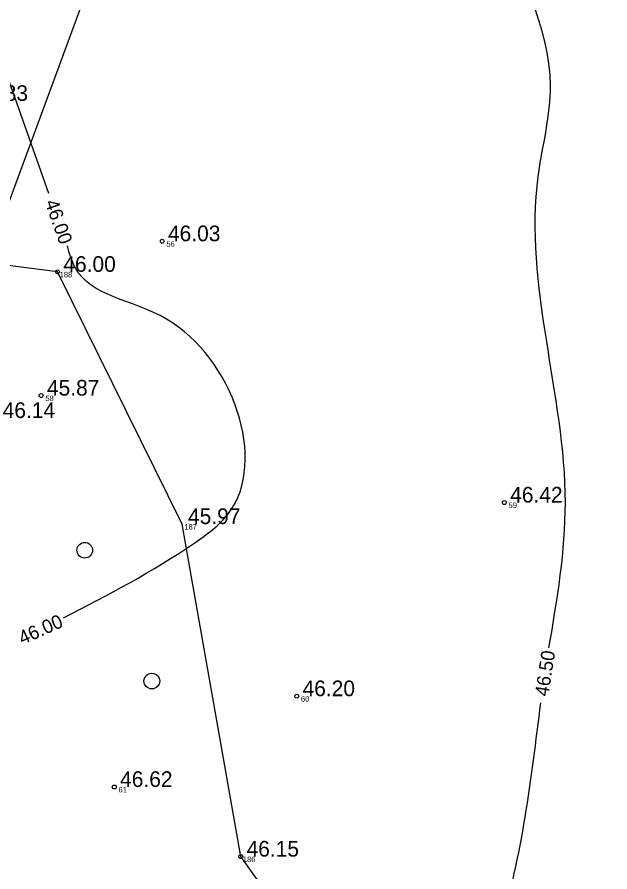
# Model space of a CAD drawing. Extents: x 624569 to 624989, y 6452503 to 6452800.
# Drawn here: x 624662.78 to 624693.04, y 6452654.21 to 6452697.9 of the extents above; entities that cross this region are included whole.
import ezdxf

# ---------------------------------------------------------------- set-up
doc = ezdxf.new("R2010")
doc.units = 0
for name, color, linetype in [('HALJASTUS', 7, 'Continuous'), ('HORISONTAAL', 7, 'Continuous'), ('KORGUS', 7, 'Continuous'), ('MOOTNR', 7, 'Continuous'), ('PIIR', 7, 'Continuous')]:
    doc.layers.add(name, color=color, linetype=linetype)

msp = doc.modelspace()

# ---------------------------------------------------------------- linework, layer by layer
at = {"layer": 'HALJASTUS'}
msp.add_lwpolyline([(624686.001, 6452602.02), (624684.049, 6452625.006), (624683.403, 6452642.056), (624674.196, 6452654.996), (624671.207, 6452671.989), (624664.842, 6452684.877), (624659.517, 6452685.566), (624658.654, 6452683.415)], dxfattribs=at)
for centre in [(624666.231, 6452670.653), (624669.657, 6452663.964)]:
    msp.add_circle(centre, 0.4, dxfattribs=at)
at = {"layer": 'HORISONTAAL'}
msp.add_line((624664.399, 6452688.88), (624661.37, 6452697.444), dxfattribs=at)
for points in [[(624685.46, 6452726.403), (624687.53, 6452719.275), (624687.552, 6452703.276), (624689.997, 6452694.405), (624689.37, 6452689.762), (624690.752, 6452673.076), (624689.914, 6452665.665)], [(624665.149, 6452667.191), (624671.846, 6452671.029), (624673.568, 6452672.521), (624670.405, 6452682.46), (624665.737, 6452685.096), (624665.344, 6452686.208)], [(624689.496, 6452662.862), (624687.403, 6452651.307), (624685.322, 6452643.046), (624686.143, 6452624.605), (624683.388, 6452622.696)]]:
    msp.add_spline(points, degree=3, dxfattribs=at)
at = {"layer": 'KORGUS'}
for centre in [(624670.184, 6452686.442), (624664.842, 6452684.877), (624664.005, 6452678.554), (624687.654, 6452673.088), (624677.056, 6452663.194), (624667.74, 6452658.555), (624674.196, 6452654.996)]:
    msp.add_circle(centre, 0.1, dxfattribs=at)
at = {"layer": 'PIIR'}
msp.add_lwpolyline([(624698.352, 6452786.191), (624658.536, 6452678.14), (624610, 6452549.448)], dxfattribs=at)

# ---------------------------------------------------------------- texts
at = {"layer": 'HORISONTAAL'}
for s, rotation, p in [('46.00', 289.4766, (624664.185, 6452688.434)), ('46.00', 24.0528, (624663.047, 6452665.81)), ('46.50', 81.1603, (624689.896, 6452663.154))]:
    msp.add_text(s, height=0.7, rotation=rotation, dxfattribs=at).set_placement(p)
at = {"layer": 'KORGUS'}
for s, p in [(' 45.83', (624660.361, 6452693.612)), (' 46.03', (624670.184, 6452686.442)), (' 46.00', (624664.842, 6452684.877)), (' 45.87', (624664.005, 6452678.554)), (' 46.14', (624661.745, 6452677.407)), (' 46.42', (624687.654, 6452673.088)), (' 45.97', (624671.207, 6452671.989)), (' 46.20', (624677.056, 6452663.194)), (' 46.62', (624667.74, 6452658.555)), (' 46.15', (624674.196, 6452654.996))]:
    msp.add_text(s, height=0.8, dxfattribs=at).set_placement(p)
at = {"layer": 'MOOTNR'}
for s, p in [('  56', (624670.184, 6452686.162)), (' 188', (624664.842, 6452684.597)), ('  58', (624664.005, 6452678.274)), ('  59', (624687.654, 6452672.808)), (' 187', (624671.207, 6452671.709)), ('  60', (624677.056, 6452662.914)), ('  61', (624667.74, 6452658.275)), (' 186', (624674.196, 6452654.716))]:
    msp.add_text(s, height=0.28, dxfattribs=at).set_placement(p)

doc.saveas('drawing.dxf')
